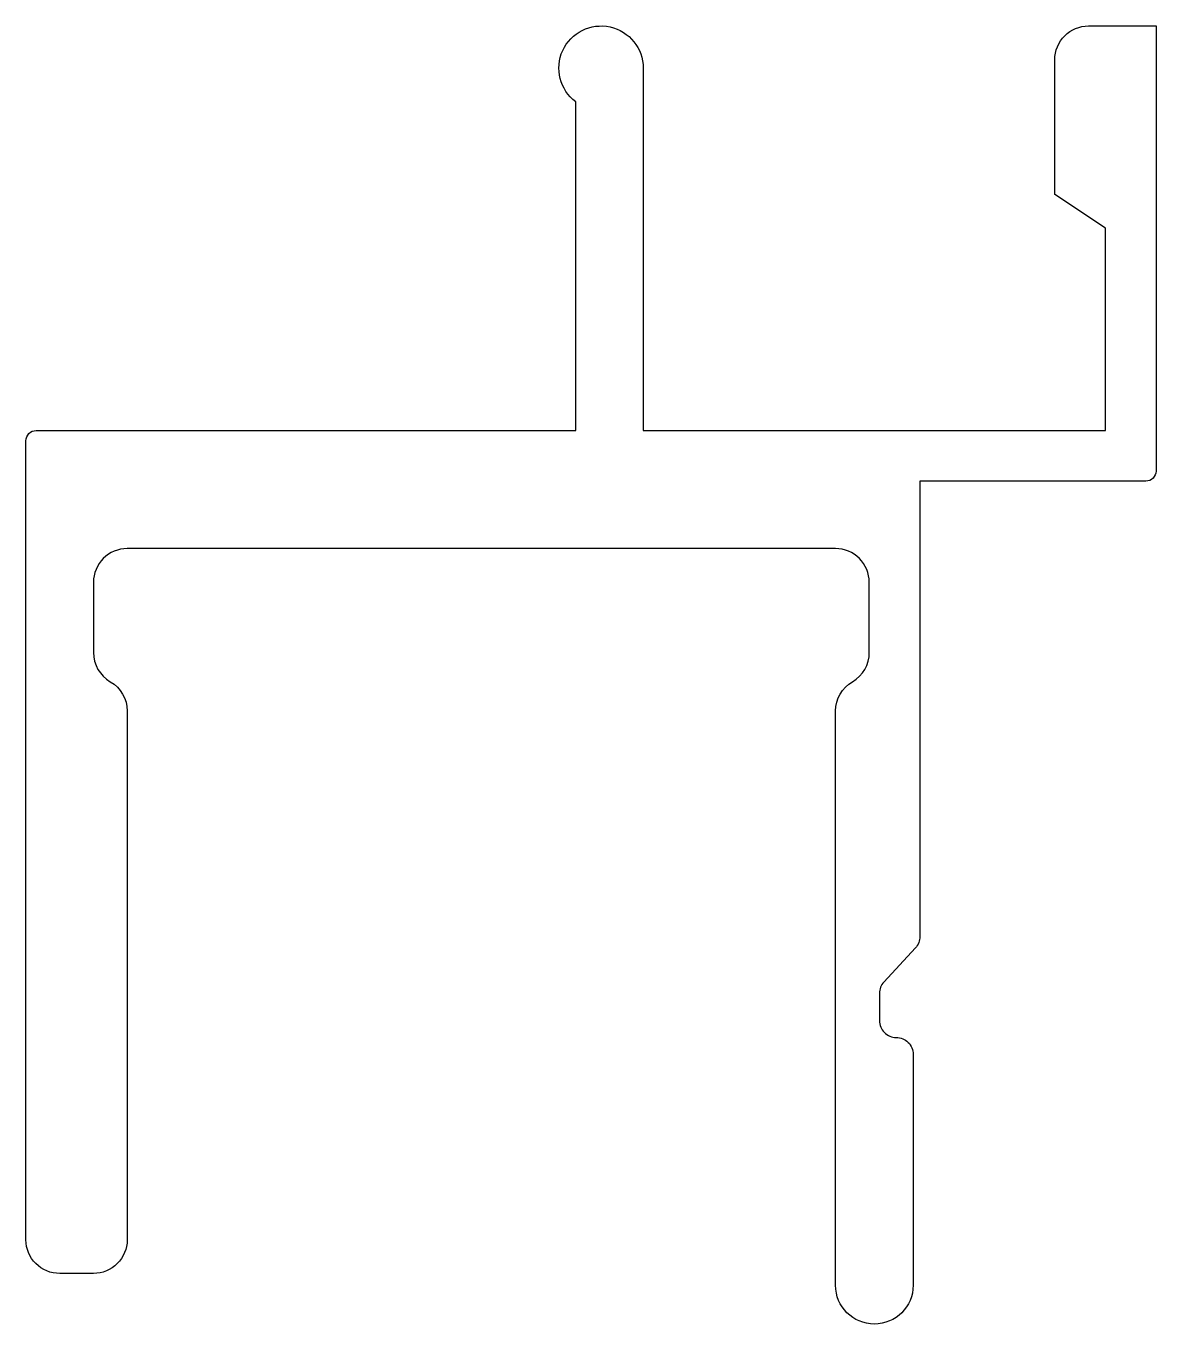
# Model space of a CAD drawing. Extents: x 149.1 to 182.6, y 205.4 to 243.9.
import ezdxf

# ---------------------------------------------------------------- set-up
doc = ezdxf.new("R2010")
doc.units = 0
doc.layers.get('0').update_dxf_attribs({"linetype": 'CONTINUOUS'})

msp = doc.modelspace()

# ---------------------------------------------------------------- linework, layer by layer
at = {"color": 7}
msp.add_lwpolyline([(173.134, 228.366), (152.134, 228.366, 0.414214), (151.134, 227.366), (151.134, 225.284, 0.267949), (151.634, 224.418, -0.267949), (152.134, 223.552), (152.134, 207.866, -0.414214), (151.134, 206.866), (150.134, 206.866, -0.414214), (149.134, 207.866), (149.134, 231.566, -0.414214), (149.434, 231.866), (165.432, 231.866), (165.432, 241.616, -1.618034), (167.432, 242.616), (167.432, 231.866), (181.134, 231.866), (181.134, 237.866), (179.634, 238.866), (179.634, 242.866, -0.414214), (180.634, 243.866), (182.634, 243.866), (182.634, 230.666, -0.414214), (182.334, 230.366), (175.634, 230.366), (175.634, 216.862, -0.188543), (175.501, 216.522), (174.566, 215.51, 0.188543), (174.434, 215.171), (174.434, 214.366, 0.414214), (174.934, 213.866, -0.414214), (175.434, 213.366), (175.434, 206.516, -1), (173.134, 206.516), (173.134, 223.552, -0.267949), (173.634, 224.418, 0.267949), (174.134, 225.284), (174.134, 227.366, 0.414214)], format="xyb", close=True, dxfattribs=at)

doc.saveas('drawing.dxf')
